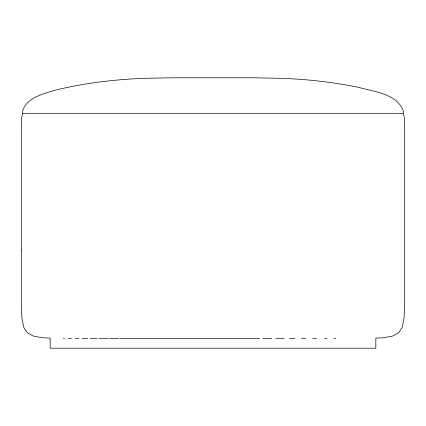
<?xml version="1.0" encoding="UTF-8"?>
<svg xmlns="http://www.w3.org/2000/svg" width="426" height="426" viewBox="0 0 426 426"><rect width="100%" height="100%" fill="white"/><g stroke="black" fill="none" stroke-linecap="round" stroke-linejoin="round"><path stroke-width="0.64" d="M403.092 113.401L403.592 111.681C397.405 93.608 374.497 91.92 358.735 87.389C333.654 82.255 308.142 79.337 282.566 78.341L252.975 77.788L173.025 77.788L143.434 78.341C113.561 79.566 83.698 83.15 54.645 90.328C42.552 94.087 26.311 97.735 22.408 111.681L22.908 113.401M63.383 338.313L64.63 338.313M68.368 338.313L71.461 338.313M75.125 338.313L78.89 338.313M82.106 338.313L87.729 338.313M90.2 338.313L97.139 338.313M99.045 338.313L108.113 338.313M109.418 338.313L118.95 338.313M120.207 338.313L259.556 338.313M262.815 338.313L271.884 338.313M275.755 338.313L284.163 338.313M289.35 338.313L295.096 338.313M301.384 338.313L305.793 338.313M312.716 338.313L316.582 338.313M324.41 338.313L326.955 338.313M333.952 338.313L335.8 338.313M21.3 250.137L21.3 303.2L21.918 318.062L23.76 327.386L27.45 332.85L33.601 336.13L42.669 337.765L50.172 338.095L50.172 348.212L375.828 348.212L375.828 338.095L383.331 337.765L392.399 336.13L398.55 332.85L402.24 327.386L404.082 318.062L404.7 303.2L404.7 129.115L404.306 117.278L403.118 113.529L22.882 113.529L21.694 117.278L21.3 129.115L21.3 250.137"/></g></svg>
